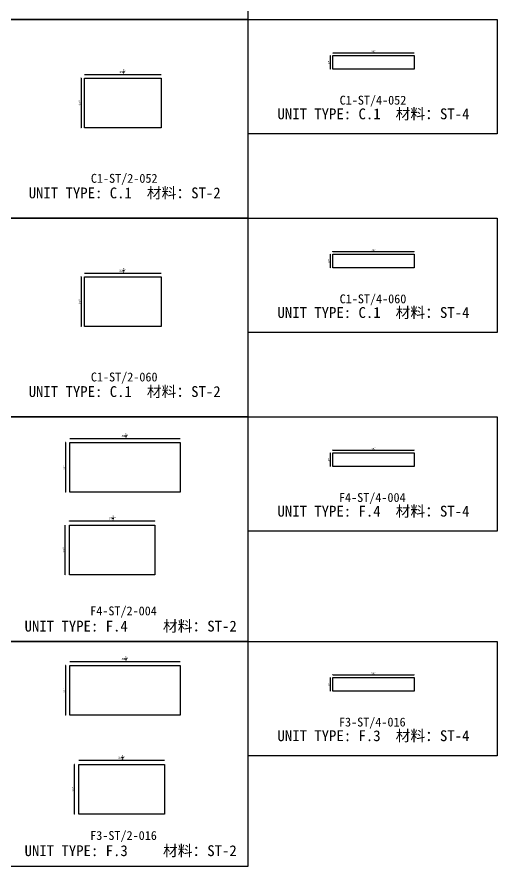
# Model space of a CAD drawing. Header units: millimetres. Extents: x -46966 to 138077, y -48408 to 2116.
# Drawn here: x 7341 to 12728, y -44982 to -35453 of the extents above; entities that cross this region are included whole.
import ezdxf
from ezdxf.enums import TextEntityAlignment as Align

# ---------------------------------------------------------------- set-up
doc = ezdxf.new("R2010")
doc.units = ezdxf.units.MM
doc.layers.add('PART_NUMBER', color=3, linetype='Continuous')
doc.styles.add('样式 1', font='')
doc.styles.get('样式 1').set_extended_font_data('NSimSun')
doc.dimstyles.new('副本 ISO-25', dxfattribs={"dimtxt": 25, "dimasz": 10, "dimexe": 1.5, "dimexo": 0.5, "dimtad": 1, "dimlfac": 0.03937, "dimlunit": 5, "dimtxsty": '样式 1', "dimblk": 'ARCHTICK', "dimcen": 2.5, "dimclrd": 256, "dimclrt": 1, "dimazin": 3, "dimtfac": 1, "dimtmove": 0, "dimatfit": 3, "dimfxlon": 1})

# ---------------------------------------------------------------- blocks, each defined once
blk = doc.blocks.new('_ArchTick')
at = {"color": 0, "linetype": 'ByBlock', "const_width": 0.15}
blk.add_lwpolyline([(-0.5, -0.5), (0.5, 0.5)], dxfattribs=at)
blk = doc.blocks.new('*D681')
at = {"color": 0, "lineweight": -2, "transparency": 16777216}
for p, q in [((8096.8, -36099.9), (8096.8, -36097.4)), ((8957.2, -36099.9), (8957.2, -36097.4))]:
    blk.add_line(p, q, dxfattribs=at)
at = {"lineweight": -2, "transparency": 16777216}
blk.add_line((8096.8, -36098.9), (8957.2, -36098.9), dxfattribs=at)
at = {"layer": 'Defpoints', "color": 0, "transparency": 16777216}
for p in [(8957.2, -36098.9), (8096.8, -36138.3), (8957.2, -36138.3)]:
    blk.add_point(p, dxfattribs=at)
at = {"lineweight": -2, "transparency": 16777216, "xscale": 10, "yscale": 10, "zscale": 10, "rotation": 180}
blk.add_blockref('_ArchTick', (8096.8, -36098.9), dxfattribs=at)
at = {"lineweight": -2, "transparency": 16777216, "xscale": 10, "yscale": 10, "zscale": 10}
blk.add_blockref('_ArchTick', (8957.2, -36098.9), dxfattribs=at)
at = {"color": 1, "transparency": 16777216, "insert": (8527, -36069.8), "char_height": 25, "attachment_point": 5, "style": '样式 1'}
blk.add_mtext('\\A1;33{\\H1x;\\S7/8;}"', dxfattribs=at)
blk = doc.blocks.new('*D682')
at = {"color": 0, "lineweight": -2, "transparency": 16777216}
for p, q in [((8061.2, -36138.3), (8058.7, -36138.3)), ((8061.2, -36697.1), (8058.7, -36697.1))]:
    blk.add_line(p, q, dxfattribs=at)
at = {"lineweight": -2, "transparency": 16777216}
blk.add_line((8060.2, -36138.3), (8060.2, -36697.1), dxfattribs=at)
at = {"layer": 'Defpoints', "color": 0, "transparency": 16777216}
for p in [(8096.8, -36138.3), (8060.2, -36697.1), (8096.8, -36697.1)]:
    blk.add_point(p, dxfattribs=at)
at = {"lineweight": -2, "transparency": 16777216, "xscale": 10, "yscale": 10, "zscale": 10}
for p, rotation in [((8060.2, -36138.3), 90), ((8060.2, -36697.1), 270)]:
    blk.add_blockref('_ArchTick', p, dxfattribs=dict(at, rotation=rotation))
at = {"color": 1, "transparency": 16777216, "insert": (8047, -36417.7), "char_height": 25, "attachment_point": 5, "rotation": 90, "style": '样式 1'}
blk.add_mtext('\\A1;22"', dxfattribs=at)
blk = doc.blocks.new('*D687')
at = {"color": 0, "lineweight": -2, "transparency": 16777216}
for p, q in [((10885.6, -35855.7), (10885.6, -35853.2)), ((11800, -35855.7), (11800, -35853.2))]:
    blk.add_line(p, q, dxfattribs=at)
at = {"lineweight": -2, "transparency": 16777216}
blk.add_line((10885.6, -35854.7), (11800, -35854.7), dxfattribs=at)
at = {"layer": 'Defpoints', "color": 0, "transparency": 16777216}
for p in [(10885.6, -35885.6), (11800, -35854.7), (11800, -35885.6)]:
    blk.add_point(p, dxfattribs=at)
at = {"lineweight": -2, "transparency": 16777216, "xscale": 10, "yscale": 10, "zscale": 10, "rotation": 180}
blk.add_blockref('_ArchTick', (10885.6, -35854.7), dxfattribs=at)
at = {"lineweight": -2, "transparency": 16777216, "xscale": 10, "yscale": 10, "zscale": 10}
blk.add_blockref('_ArchTick', (11800, -35854.7), dxfattribs=at)
at = {"color": 1, "transparency": 16777216, "insert": (11342.8, -35841.6), "char_height": 25, "attachment_point": 5, "style": '样式 1'}
blk.add_mtext('\\A1;36"', dxfattribs=at)
blk = doc.blocks.new('*D688')
at = {"color": 0, "lineweight": -2, "transparency": 16777216}
for p, q in [((10860.8, -35885.6), (10858.3, -35885.6)), ((10860.8, -36038), (10858.3, -36038))]:
    blk.add_line(p, q, dxfattribs=at)
at = {"lineweight": -2, "transparency": 16777216}
blk.add_line((10859.8, -36038), (10859.8, -35885.6), dxfattribs=at)
at = {"layer": 'Defpoints', "color": 0, "transparency": 16777216}
for p in [(10859.8, -35885.6), (10885.6, -35885.6), (10885.6, -36038)]:
    blk.add_point(p, dxfattribs=at)
at = {"lineweight": -2, "transparency": 16777216, "xscale": 10, "yscale": 10, "zscale": 10}
for p, rotation in [((10859.8, -35885.6), 90), ((10859.8, -36038), 270)]:
    blk.add_blockref('_ArchTick', p, dxfattribs=dict(at, rotation=rotation))
at = {"color": 1, "transparency": 16777216, "insert": (10846.6, -35961.8), "char_height": 25, "attachment_point": 5, "rotation": 90, "style": '样式 1'}
blk.add_mtext('\\A1;6"', dxfattribs=at)
blk = doc.blocks.new('*D691')
at = {"color": 0, "lineweight": -2, "transparency": 16777216}
for p, q in [((8096.8, -38329.4), (8096.8, -38326.9)), ((8957.2, -38329.4), (8957.2, -38326.9))]:
    blk.add_line(p, q, dxfattribs=at)
at = {"lineweight": -2, "transparency": 16777216}
blk.add_line((8096.8, -38328.4), (8957.2, -38328.4), dxfattribs=at)
at = {"layer": 'Defpoints', "color": 0, "transparency": 16777216}
for p in [(8096.8, -38367.9), (8957.2, -38328.4), (8957.2, -38367.9)]:
    blk.add_point(p, dxfattribs=at)
at = {"lineweight": -2, "transparency": 16777216, "xscale": 10, "yscale": 10, "zscale": 10, "rotation": 180}
blk.add_blockref('_ArchTick', (8096.8, -38328.4), dxfattribs=at)
at = {"lineweight": -2, "transparency": 16777216, "xscale": 10, "yscale": 10, "zscale": 10}
blk.add_blockref('_ArchTick', (8957.2, -38328.4), dxfattribs=at)
at = {"color": 1, "transparency": 16777216, "insert": (8527, -38299.3), "char_height": 25, "attachment_point": 5, "style": '样式 1'}
blk.add_mtext('\\A1;33{\\H1x;\\S7/8;}"', dxfattribs=at)
blk = doc.blocks.new('*D692')
at = {"color": 0, "lineweight": -2, "transparency": 16777216}
for p, q in [((8061.2, -38367.9), (8058.7, -38367.9)), ((8061.2, -38926.7), (8058.7, -38926.7))]:
    blk.add_line(p, q, dxfattribs=at)
at = {"lineweight": -2, "transparency": 16777216}
blk.add_line((8060.2, -38367.9), (8060.2, -38926.7), dxfattribs=at)
at = {"layer": 'Defpoints', "color": 0, "transparency": 16777216}
for p in [(8096.8, -38367.9), (8060.2, -38926.7), (8096.8, -38926.7)]:
    blk.add_point(p, dxfattribs=at)
at = {"lineweight": -2, "transparency": 16777216, "xscale": 10, "yscale": 10, "zscale": 10}
for p, rotation in [((8060.2, -38367.9), 90), ((8060.2, -38926.7), 270)]:
    blk.add_blockref('_ArchTick', p, dxfattribs=dict(at, rotation=rotation))
at = {"color": 1, "transparency": 16777216, "insert": (8047, -38647.3), "char_height": 25, "attachment_point": 5, "rotation": 90, "style": '样式 1'}
blk.add_mtext('\\A1;22"', dxfattribs=at)
blk = doc.blocks.new('*D697')
at = {"color": 0, "lineweight": -2, "transparency": 16777216}
for p, q in [((10885.6, -38085.3), (10885.6, -38082.8)), ((11800, -38085.3), (11800, -38082.8))]:
    blk.add_line(p, q, dxfattribs=at)
at = {"lineweight": -2, "transparency": 16777216}
blk.add_line((10885.6, -38084.3), (11800, -38084.3), dxfattribs=at)
at = {"layer": 'Defpoints', "color": 0, "transparency": 16777216}
for p in [(10885.6, -38115.1), (11800, -38084.3), (11800, -38115.1)]:
    blk.add_point(p, dxfattribs=at)
at = {"lineweight": -2, "transparency": 16777216, "xscale": 10, "yscale": 10, "zscale": 10, "rotation": 180}
blk.add_blockref('_ArchTick', (10885.6, -38084.3), dxfattribs=at)
at = {"lineweight": -2, "transparency": 16777216, "xscale": 10, "yscale": 10, "zscale": 10}
blk.add_blockref('_ArchTick', (11800, -38084.3), dxfattribs=at)
at = {"color": 1, "transparency": 16777216, "insert": (11342.8, -38071.2), "char_height": 25, "attachment_point": 5, "style": '样式 1'}
blk.add_mtext('\\A1;36"', dxfattribs=at)
blk = doc.blocks.new('*D698')
at = {"color": 0, "lineweight": -2, "transparency": 16777216}
for p, q in [((10860.8, -38115.1), (10858.3, -38115.1)), ((10860.8, -38267.5), (10858.3, -38267.5))]:
    blk.add_line(p, q, dxfattribs=at)
at = {"lineweight": -2, "transparency": 16777216}
blk.add_line((10859.8, -38267.5), (10859.8, -38115.1), dxfattribs=at)
at = {"layer": 'Defpoints', "color": 0, "transparency": 16777216}
for p in [(10859.8, -38115.1), (10885.6, -38115.1), (10885.6, -38267.5)]:
    blk.add_point(p, dxfattribs=at)
at = {"lineweight": -2, "transparency": 16777216, "xscale": 10, "yscale": 10, "zscale": 10}
for p, rotation in [((10859.8, -38115.1), 90), ((10859.8, -38267.5), 270)]:
    blk.add_blockref('_ArchTick', p, dxfattribs=dict(at, rotation=rotation))
at = {"color": 1, "transparency": 16777216, "insert": (10846.6, -38191.3), "char_height": 25, "attachment_point": 5, "rotation": 90, "style": '样式 1'}
blk.add_mtext('\\A1;6"', dxfattribs=at)
blk = doc.blocks.new('*D705')
at = {"color": 0, "lineweight": -2, "transparency": 16777216}
for p, q in [((7935.4, -40185.1), (7935.4, -40182.6)), ((9170.5, -40185.1), (9170.5, -40182.6))]:
    blk.add_line(p, q, dxfattribs=at)
at = {"lineweight": -2, "transparency": 16777216}
blk.add_line((7935.4, -40184.1), (9170.5, -40184.1), dxfattribs=at)
at = {"layer": 'Defpoints', "color": 0, "transparency": 16777216}
for p in [(9170.5, -40184.1), (7935.4, -40228.7), (9170.5, -40228.7)]:
    blk.add_point(p, dxfattribs=at)
at = {"lineweight": -2, "transparency": 16777216, "xscale": 10, "yscale": 10, "zscale": 10, "rotation": 180}
blk.add_blockref('_ArchTick', (7935.4, -40184.1), dxfattribs=at)
at = {"lineweight": -2, "transparency": 16777216, "xscale": 10, "yscale": 10, "zscale": 10}
blk.add_blockref('_ArchTick', (9170.5, -40184.1), dxfattribs=at)
at = {"color": 1, "transparency": 16777216, "insert": (8553, -40155), "char_height": 25, "attachment_point": 5, "style": '样式 1'}
blk.add_mtext('\\A1;48{\\H1x;\\S5/8;}"', dxfattribs=at)
blk = doc.blocks.new('*D706')
at = {"color": 0, "lineweight": -2, "transparency": 16777216}
for p, q in [((7888.7, -40228.7), (7886.2, -40228.7)), ((7888.7, -40787.5), (7886.2, -40787.5))]:
    blk.add_line(p, q, dxfattribs=at)
at = {"lineweight": -2, "transparency": 16777216}
blk.add_line((7887.7, -40787.5), (7887.7, -40228.7), dxfattribs=at)
at = {"layer": 'Defpoints', "color": 0, "transparency": 16777216}
for p in [(7887.7, -40228.7), (7935.4, -40228.7), (7935.4, -40787.5)]:
    blk.add_point(p, dxfattribs=at)
at = {"lineweight": -2, "transparency": 16777216, "xscale": 10, "yscale": 10, "zscale": 10}
for p, rotation in [((7887.7, -40228.7), 90), ((7887.7, -40787.5), 270)]:
    blk.add_blockref('_ArchTick', p, dxfattribs=dict(at, rotation=rotation))
at = {"color": 1, "transparency": 16777216, "insert": (7874.6, -40508.1), "char_height": 25, "attachment_point": 5, "rotation": 90, "style": '样式 1'}
blk.add_mtext('\\A1;22"', dxfattribs=at)
blk = doc.blocks.new('*D707')
at = {"color": 0, "lineweight": -2, "transparency": 16777216}
for p, q in [((7930.5, -41109.6), (7930.5, -41107.1)), ((8889.3, -41109.6), (8889.3, -41107.1))]:
    blk.add_line(p, q, dxfattribs=at)
at = {"lineweight": -2, "transparency": 16777216}
blk.add_line((7930.5, -41108.6), (8889.3, -41108.6), dxfattribs=at)
at = {"layer": 'Defpoints', "color": 0, "transparency": 16777216}
for p in [(7930.5, -41155.4), (8889.3, -41108.6), (8889.3, -41155.4)]:
    blk.add_point(p, dxfattribs=at)
at = {"lineweight": -2, "transparency": 16777216, "xscale": 10, "yscale": 10, "zscale": 10, "rotation": 180}
blk.add_blockref('_ArchTick', (7930.5, -41108.6), dxfattribs=at)
at = {"lineweight": -2, "transparency": 16777216, "xscale": 10, "yscale": 10, "zscale": 10}
blk.add_blockref('_ArchTick', (8889.3, -41108.6), dxfattribs=at)
at = {"color": 1, "transparency": 16777216, "insert": (8409.9, -41079.5), "char_height": 25, "attachment_point": 5, "style": '样式 1'}
blk.add_mtext('\\A1;37{\\H1x;\\S3/4;}"', dxfattribs=at)
blk = doc.blocks.new('*D708')
at = {"color": 0, "lineweight": -2, "transparency": 16777216}
for p, q in [((7883.4, -41155.4), (7880.9, -41155.4)), ((7883.4, -41714.2), (7880.9, -41714.2))]:
    blk.add_line(p, q, dxfattribs=at)
at = {"lineweight": -2, "transparency": 16777216}
blk.add_line((7882.4, -41714.2), (7882.4, -41155.4), dxfattribs=at)
at = {"layer": 'Defpoints', "color": 0, "transparency": 16777216}
for p in [(7882.4, -41155.4), (7930.5, -41155.4), (7930.5, -41714.2)]:
    blk.add_point(p, dxfattribs=at)
at = {"lineweight": -2, "transparency": 16777216, "xscale": 10, "yscale": 10, "zscale": 10}
for p, rotation in [((7882.4, -41155.4), 90), ((7882.4, -41714.2), 270)]:
    blk.add_blockref('_ArchTick', p, dxfattribs=dict(at, rotation=rotation))
at = {"color": 1, "transparency": 16777216, "insert": (7869.2, -41434.8), "char_height": 25, "attachment_point": 5, "rotation": 90, "style": '样式 1'}
blk.add_mtext('\\A1;22"', dxfattribs=at)
blk = doc.blocks.new('*D709')
at = {"color": 0, "lineweight": -2, "transparency": 16777216}
for p, q in [((10885.6, -40314.9), (10885.6, -40312.4)), ((11800, -40314.9), (11800, -40312.4))]:
    blk.add_line(p, q, dxfattribs=at)
at = {"lineweight": -2, "transparency": 16777216}
blk.add_line((10885.6, -40313.9), (11800, -40313.9), dxfattribs=at)
at = {"layer": 'Defpoints', "color": 0, "transparency": 16777216}
for p in [(10885.6, -40344.7), (11800, -40313.9), (11800, -40344.7)]:
    blk.add_point(p, dxfattribs=at)
at = {"lineweight": -2, "transparency": 16777216, "xscale": 10, "yscale": 10, "zscale": 10, "rotation": 180}
blk.add_blockref('_ArchTick', (10885.6, -40313.9), dxfattribs=at)
at = {"lineweight": -2, "transparency": 16777216, "xscale": 10, "yscale": 10, "zscale": 10}
blk.add_blockref('_ArchTick', (11800, -40313.9), dxfattribs=at)
at = {"color": 1, "transparency": 16777216, "insert": (11342.8, -40300.7), "char_height": 25, "attachment_point": 5, "style": '样式 1'}
blk.add_mtext('\\A1;36"', dxfattribs=at)
blk = doc.blocks.new('*D710')
at = {"color": 0, "lineweight": -2, "transparency": 16777216}
for p, q in [((10860.8, -40344.7), (10858.3, -40344.7)), ((10860.8, -40497.1), (10858.3, -40497.1))]:
    blk.add_line(p, q, dxfattribs=at)
at = {"lineweight": -2, "transparency": 16777216}
blk.add_line((10859.8, -40497.1), (10859.8, -40344.7), dxfattribs=at)
at = {"layer": 'Defpoints', "color": 0, "transparency": 16777216}
for p in [(10859.8, -40344.7), (10885.6, -40344.7), (10885.6, -40497.1)]:
    blk.add_point(p, dxfattribs=at)
at = {"lineweight": -2, "transparency": 16777216, "xscale": 10, "yscale": 10, "zscale": 10}
for p, rotation in [((10859.8, -40344.7), 90), ((10859.8, -40497.1), 270)]:
    blk.add_blockref('_ArchTick', p, dxfattribs=dict(at, rotation=rotation))
at = {"color": 1, "transparency": 16777216, "insert": (10846.6, -40420.9), "char_height": 25, "attachment_point": 5, "rotation": 90, "style": '样式 1'}
blk.add_mtext('\\A1;6"', dxfattribs=at)
blk = doc.blocks.new('*D717')
at = {"color": 0, "lineweight": -2, "transparency": 16777216}
for p, q in [((7935.4, -42687.8), (7935.4, -42685.3)), ((9170.5, -42687.8), (9170.5, -42685.3))]:
    blk.add_line(p, q, dxfattribs=at)
at = {"lineweight": -2, "transparency": 16777216}
blk.add_line((7935.4, -42686.8), (9170.5, -42686.8), dxfattribs=at)
at = {"layer": 'Defpoints', "color": 0, "transparency": 16777216}
for p in [(9170.5, -42686.8), (7935.4, -42731.4), (9170.5, -42731.4)]:
    blk.add_point(p, dxfattribs=at)
at = {"lineweight": -2, "transparency": 16777216, "xscale": 10, "yscale": 10, "zscale": 10, "rotation": 180}
blk.add_blockref('_ArchTick', (7935.4, -42686.8), dxfattribs=at)
at = {"lineweight": -2, "transparency": 16777216, "xscale": 10, "yscale": 10, "zscale": 10}
blk.add_blockref('_ArchTick', (9170.5, -42686.8), dxfattribs=at)
at = {"color": 1, "transparency": 16777216, "insert": (8553, -42657.7), "char_height": 25, "attachment_point": 5, "style": '样式 1'}
blk.add_mtext('\\A1;48{\\H1x;\\S5/8;}"', dxfattribs=at)
blk = doc.blocks.new('*D718')
at = {"color": 0, "lineweight": -2, "transparency": 16777216}
for p, q in [((7888.7, -42731.4), (7886.2, -42731.4)), ((7888.7, -43290.2), (7886.2, -43290.2))]:
    blk.add_line(p, q, dxfattribs=at)
at = {"lineweight": -2, "transparency": 16777216}
blk.add_line((7887.7, -43290.2), (7887.7, -42731.4), dxfattribs=at)
at = {"layer": 'Defpoints', "color": 0, "transparency": 16777216}
for p in [(7887.7, -42731.4), (7935.4, -42731.4), (7935.4, -43290.2)]:
    blk.add_point(p, dxfattribs=at)
at = {"lineweight": -2, "transparency": 16777216, "xscale": 10, "yscale": 10, "zscale": 10}
for p, rotation in [((7887.7, -42731.4), 90), ((7887.7, -43290.2), 270)]:
    blk.add_blockref('_ArchTick', p, dxfattribs=dict(at, rotation=rotation))
at = {"color": 1, "transparency": 16777216, "insert": (7874.6, -43010.8), "char_height": 25, "attachment_point": 5, "rotation": 90, "style": '样式 1'}
blk.add_mtext('\\A1;22"', dxfattribs=at)
blk = doc.blocks.new('*D719')
at = {"color": 0, "lineweight": -2, "transparency": 16777216}
for p, q in [((8036, -43795.1), (8036, -43792.6)), ((8994.8, -43795.1), (8994.8, -43792.6))]:
    blk.add_line(p, q, dxfattribs=at)
at = {"lineweight": -2, "transparency": 16777216}
blk.add_line((8036, -43794.1), (8994.8, -43794.1), dxfattribs=at)
at = {"layer": 'Defpoints', "color": 0, "transparency": 16777216}
for p in [(8994.8, -43794.1), (8036, -43840.9), (8994.8, -43840.9)]:
    blk.add_point(p, dxfattribs=at)
at = {"lineweight": -2, "transparency": 16777216, "xscale": 10, "yscale": 10, "zscale": 10, "rotation": 180}
blk.add_blockref('_ArchTick', (8036, -43794.1), dxfattribs=at)
at = {"lineweight": -2, "transparency": 16777216, "xscale": 10, "yscale": 10, "zscale": 10}
blk.add_blockref('_ArchTick', (8994.8, -43794.1), dxfattribs=at)
at = {"color": 1, "transparency": 16777216, "insert": (8515.4, -43765), "char_height": 25, "attachment_point": 5, "style": '样式 1'}
blk.add_mtext('\\A1;37{\\H1x;\\S3/4;}"', dxfattribs=at)
blk = doc.blocks.new('*D720')
at = {"color": 0, "lineweight": -2, "transparency": 16777216}
for p, q in [((7988.9, -43840.9), (7986.4, -43840.9)), ((7988.9, -44399.7), (7986.4, -44399.7))]:
    blk.add_line(p, q, dxfattribs=at)
at = {"lineweight": -2, "transparency": 16777216}
blk.add_line((7987.9, -44399.7), (7987.9, -43840.9), dxfattribs=at)
at = {"layer": 'Defpoints', "color": 0, "transparency": 16777216}
for p in [(7987.9, -43840.9), (8036, -43840.9), (8036, -44399.7)]:
    blk.add_point(p, dxfattribs=at)
at = {"lineweight": -2, "transparency": 16777216, "xscale": 10, "yscale": 10, "zscale": 10}
for p, rotation in [((7987.9, -43840.9), 90), ((7987.9, -44399.7), 270)]:
    blk.add_blockref('_ArchTick', p, dxfattribs=dict(at, rotation=rotation))
at = {"color": 1, "transparency": 16777216, "insert": (7974.8, -44120.3), "char_height": 25, "attachment_point": 5, "rotation": 90, "style": '样式 1'}
blk.add_mtext('\\A1;22"', dxfattribs=at)
blk = doc.blocks.new('*D721')
at = {"color": 0, "lineweight": -2, "transparency": 16777216}
for p, q in [((10885.6, -42835.3), (10885.6, -42832.8)), ((11800, -42835.3), (11800, -42832.8))]:
    blk.add_line(p, q, dxfattribs=at)
at = {"lineweight": -2, "transparency": 16777216}
blk.add_line((10885.6, -42834.3), (11800, -42834.3), dxfattribs=at)
at = {"layer": 'Defpoints', "color": 0, "transparency": 16777216}
for p in [(10885.6, -42865.1), (11800, -42834.3), (11800, -42865.1)]:
    blk.add_point(p, dxfattribs=at)
at = {"lineweight": -2, "transparency": 16777216, "xscale": 10, "yscale": 10, "zscale": 10, "rotation": 180}
blk.add_blockref('_ArchTick', (10885.6, -42834.3), dxfattribs=at)
at = {"lineweight": -2, "transparency": 16777216, "xscale": 10, "yscale": 10, "zscale": 10}
blk.add_blockref('_ArchTick', (11800, -42834.3), dxfattribs=at)
at = {"color": 1, "transparency": 16777216, "insert": (11342.8, -42821.2), "char_height": 25, "attachment_point": 5, "style": '样式 1'}
blk.add_mtext('\\A1;36"', dxfattribs=at)
blk = doc.blocks.new('*D722')
at = {"color": 0, "lineweight": -2, "transparency": 16777216}
for p, q in [((10860.8, -42865.1), (10858.3, -42865.1)), ((10860.8, -43017.5), (10858.3, -43017.5))]:
    blk.add_line(p, q, dxfattribs=at)
at = {"lineweight": -2, "transparency": 16777216}
blk.add_line((10859.8, -43017.5), (10859.8, -42865.1), dxfattribs=at)
at = {"layer": 'Defpoints', "color": 0, "transparency": 16777216}
for p in [(10859.8, -42865.1), (10885.6, -42865.1), (10885.6, -43017.5)]:
    blk.add_point(p, dxfattribs=at)
at = {"lineweight": -2, "transparency": 16777216, "xscale": 10, "yscale": 10, "zscale": 10}
for p, rotation in [((10859.8, -42865.1), 90), ((10859.8, -43017.5), 270)]:
    blk.add_blockref('_ArchTick', p, dxfattribs=dict(at, rotation=rotation))
at = {"color": 1, "transparency": 16777216, "insert": (10846.6, -42941.3), "char_height": 25, "attachment_point": 5, "rotation": 90, "style": '样式 1'}
blk.add_mtext('\\A1;6"', dxfattribs=at)

msp = doc.modelspace()

# ---------------------------------------------------------------- linework, layer by layer
at = {"color": 1}
for points in [[(7144.404, -35481.834), (9936.279, -35481.834), (9936.279, -32199.777), (7144.404, -32199.777)], [(7144.404, -37711.401), (9936.279, -37711.401), (9936.279, -35481.834), (7144.404, -35481.834)], [(9936.279, -35481.834), (12728.153, -35481.834), (12728.153, -36764.231), (9936.279, -36764.231)], [(7144.404, -39940.968), (9936.279, -39940.968), (9936.279, -37711.401), (7144.404, -37711.401)], [(9936.279, -37711.401), (12728.153, -37711.401), (12728.153, -38993.799), (9936.279, -38993.799)], [(7144.404, -42461.386), (9936.279, -42461.386), (9936.279, -39940.968), (7144.404, -39940.968)], [(9936.279, -39940.968), (12728.153, -39940.968), (12728.153, -41223.366), (9936.279, -41223.366)], [(7144.404, -44981.804), (9936.279, -44981.804), (9936.279, -42461.386), (7144.404, -42461.386)], [(9936.279, -42461.386), (12728.153, -42461.386), (12728.153, -43743.784), (9936.279, -43743.784)]]:
    msp.add_lwpolyline(points, close=True, dxfattribs=at)
for points in [[(10885.598, -35885.57), (11799.998, -35885.57), (11799.998, -36037.97), (10885.598, -36037.97)], [(8096.803, -36138.302), (8957.228, -36138.302), (8957.228, -36697.102), (8096.803, -36697.102)], [(10885.598, -38115.137), (11799.998, -38115.137), (11799.998, -38267.537), (10885.598, -38267.537)], [(8096.803, -38367.869), (8957.228, -38367.869), (8957.228, -38926.669), (8096.803, -38926.669)], [(7935.444, -40228.664), (9170.519, -40228.664), (9170.519, -40787.464), (7935.444, -40787.464)], [(10885.598, -40344.705), (11799.998, -40344.705), (11799.998, -40497.105), (10885.598, -40497.105)], [(7930.468, -41155.425), (8889.318, -41155.425), (8889.318, -41714.225), (7930.468, -41714.225)], [(7935.444, -42731.365), (9170.519, -42731.365), (9170.519, -43290.165), (7935.444, -43290.165)], [(10885.598, -42865.123), (11799.998, -42865.123), (11799.998, -43017.523), (10885.598, -43017.523)], [(8035.989, -43840.949), (8994.839, -43840.949), (8994.839, -44399.749), (8035.989, -44399.749)]]:
    msp.add_lwpolyline(points, close=True)

# ---------------------------------------------------------------- texts
at = {"style": '样式 1'}
for s, p in [('UNIT TYPE: C.1', (10263.906, -36600.727)), ('材料：ST-4', (11590.187, -36600.727)), ('材料：ST-2', (8798.313, -37487.905)), ('UNIT TYPE: C.1', (7472.032, -37487.905)), ('UNIT TYPE: C.1', (10263.906, -38830.294)), ('材料：ST-4', (11590.187, -38830.294)), ('UNIT TYPE: C.1', (7472.032, -39717.473)), ('材料：ST-2', (8798.313, -39717.473)), ('UNIT TYPE: F.4', (10263.906, -41059.862)), ('材料：ST-4', (11590.187, -41059.862)), ('材料：ST-2', (8979.115, -42350.03)), ('UNIT TYPE: F.4', (7426.391, -42350.03)), ('材料：ST-4', (11590.187, -43580.28)), ('UNIT TYPE: F.3', (10263.906, -43580.28)), ('UNIT TYPE: F.3', (7426.391, -44870.448)), ('材料：ST-2', (8979.115, -44870.448))]:
    msp.add_text(s, height=121.5865, dxfattribs=at).set_placement(p)
at = {"layer": 'PART_NUMBER', "color": 3, "style": '样式 1'}
for s, p in [('C1-ST/4-052', (11336.142, -36386.4)), ('C1-ST/2-052', (8544.268, -37263.57)), ('C1-ST/4-060', (11336.142, -38615.968)), ('C1-ST/2-060', (8544.268, -39493.137)), ('F4-ST/4-004', (11328.366, -40845.535)), ('F4-ST/2-004', (8536.491, -42118.555)), ('F3-ST/4-016', (11328.366, -43365.953)), ('F3-ST/2-016', (8536.491, -44638.974))]:
    msp.add_text(s, height=100, dxfattribs=at).set_placement(p, align=Align.MIDDLE_CENTER)

# ---------------------------------------------------------------- dimensions: what is measured, and where the dimension line sits
for base, p1, p2, picture, middle in [((11799.998, -35854.734), (10885.598, -35885.57), (11799.998, -35885.57), '*D687', (11342.798, -35841.609)), ((8957.228, -36098.875), (8096.803, -36138.302), (8957.228, -36138.302), '*D681', (8527.015, -36069.782)), ((11799.998, -38084.302), (10885.598, -38115.137), (11799.998, -38115.137), '*D697', (11342.798, -38071.177)), ((8957.228, -38328.442), (8096.803, -38367.869), (8957.228, -38367.869), '*D691', (8527.015, -38299.349)), ((9170.519, -40184.135), (7935.444, -40228.664), (9170.519, -40228.664), '*D705', (8552.981, -40155.042)), ((11799.998, -40313.869), (10885.598, -40344.705), (11799.998, -40344.705), '*D709', (11342.798, -40300.744)), ((8889.318, -41108.568), (7930.468, -41155.425), (8889.318, -41155.425), '*D707', (8409.893, -41079.475)), ((9170.519, -42686.836), (7935.444, -42731.365), (9170.519, -42731.365), '*D717', (8552.981, -42657.743)), ((11799.998, -42834.287), (10885.598, -42865.123), (11799.998, -42865.123), '*D721', (11342.798, -42821.162)), ((8994.839, -43794.092), (8035.989, -43840.949), (8994.839, -43840.949), '*D719', (8515.414, -43764.999))]:
    dim = msp.add_linear_dim(base=base, p1=p1, p2=p2, dimstyle='副本 ISO-25')
    dim.commit()
    dim.dimension.update_dxf_attribs({"geometry": picture, "text_midpoint": middle})
for base, p1, p2, picture, middle in [((10859.763, -35885.57), (10885.598, -36037.97), (10885.598, -35885.57), '*D688', (10846.638, -35961.77)), ((8060.157, -36697.102), (8096.803, -36138.302), (8096.803, -36697.102), '*D682', (8047.032, -36417.702)), ((10859.763, -38115.137), (10885.598, -38267.537), (10885.598, -38115.137), '*D698', (10846.638, -38191.337)), ((8060.157, -38926.669), (8096.803, -38367.869), (8096.803, -38926.669), '*D692', (8047.032, -38647.269)), ((7887.681, -40228.664), (7935.444, -40787.464), (7935.444, -40228.664), '*D706', (7874.556, -40508.064)), ((10859.763, -40344.705), (10885.598, -40497.105), (10885.598, -40344.705), '*D710', (10846.638, -40420.905)), ((7882.36, -41155.425), (7930.468, -41714.225), (7930.468, -41155.425), '*D708', (7869.235, -41434.825)), ((7887.681, -42731.365), (7935.444, -43290.165), (7935.444, -42731.365), '*D718', (7874.556, -43010.765)), ((10859.763, -42865.123), (10885.598, -43017.523), (10885.598, -42865.123), '*D722', (10846.638, -42941.323)), ((7987.88, -43840.949), (8035.989, -44399.749), (8035.989, -43840.949), '*D720', (7974.755, -44120.349))]:
    dim = msp.add_linear_dim(base=base, p1=p1, p2=p2, angle=90, dimstyle='副本 ISO-25')
    dim.commit()
    dim.dimension.update_dxf_attribs({"geometry": picture, "text_midpoint": middle})

doc.saveas('drawing.dxf')
